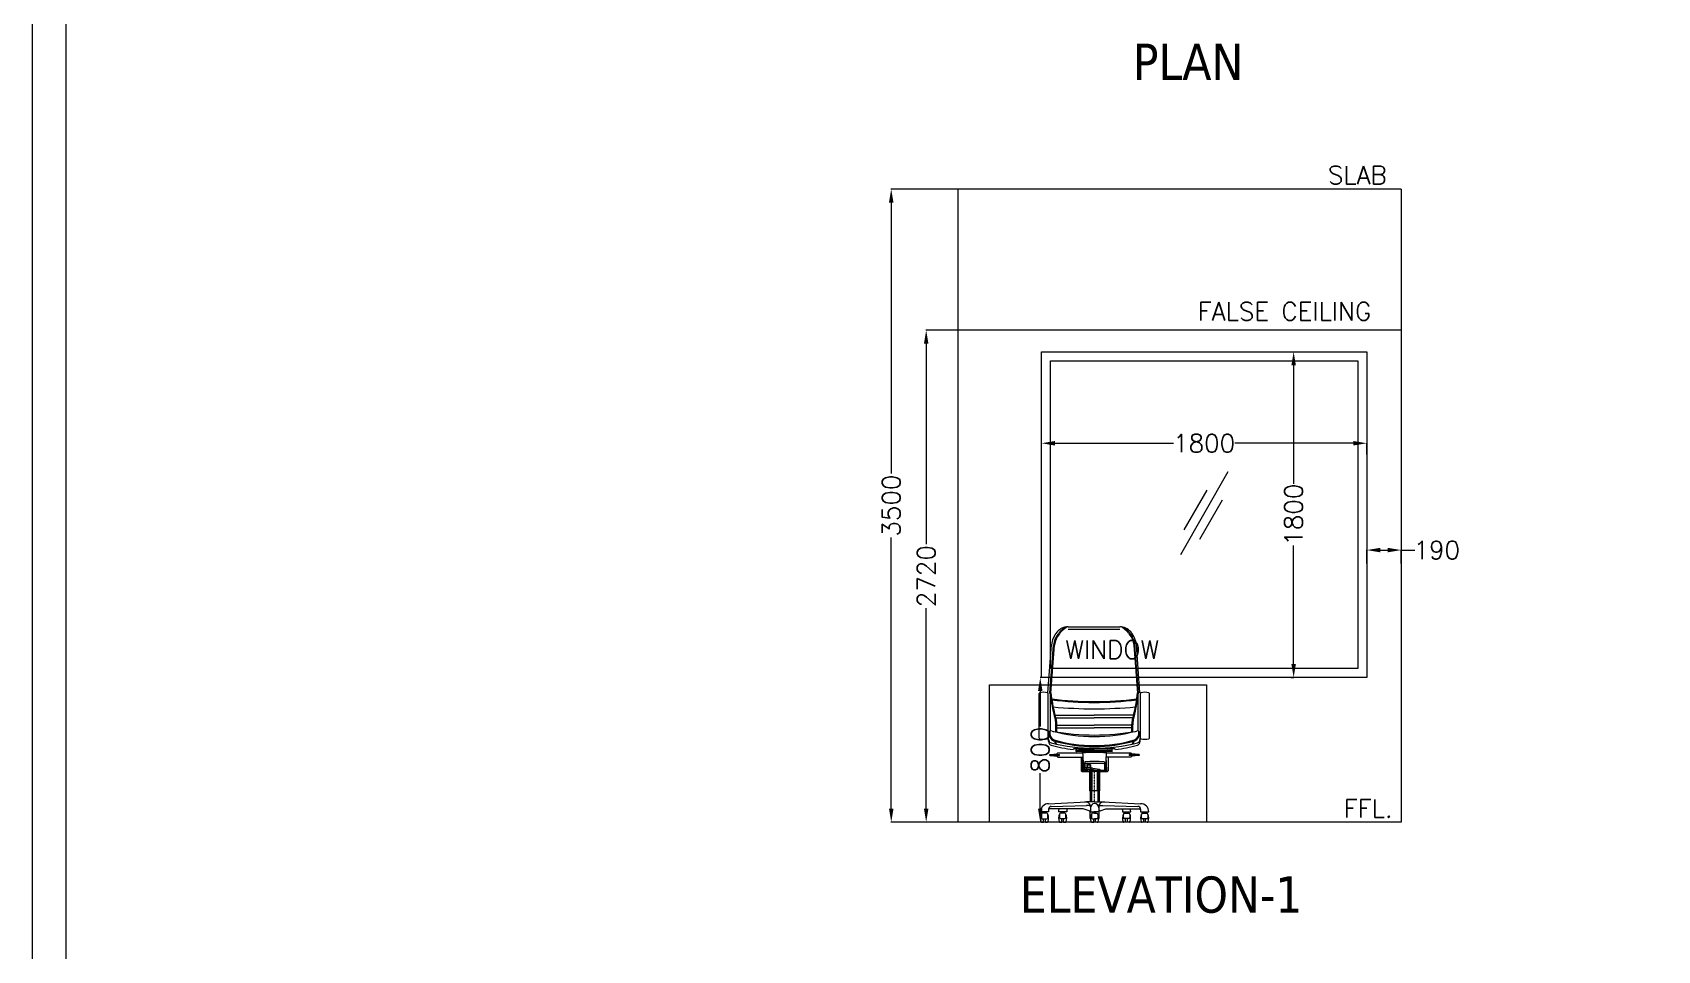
# Model space of a CAD drawing. Extents: x 3552052 to 4102982, y -707811 to -630695.
# Drawn here: x 3731623 to 3740613, y -691530 to -686456 of the extents above; entities that cross this region are included whole.
import ezdxf

# ---------------------------------------------------------------- set-up
doc = ezdxf.new("R2010")
doc.units = 0
doc.header["$LTSCALE"] = 6
doc.header["$MEASUREMENT"] = 0
doc.linetypes.add('AKS1', pattern=[0.024, 0.01, -0.002, 0, -0.002, 0.01])
doc.layers.get('0').update_dxf_attribs({"linetype": 'CONTINUOUS', "lineweight": 0})
doc.layers.get('Defpoints').update_dxf_attribs({"linetype": 'CONTINUOUS', "lineweight": 0})
for name, color, linetype, lineweight in [('ELE-4M UPS P.SB', 3, 'CONTINUOUS', 0), ('ELE-SOCKET NMBERING', 7, 'CONTINUOUS', 9), ('EQP', 6, 'CONTINUOUS', 0), ('MEP_HVAC_RA_DUCT', 1, 'CONTINUOUS', 0), ('SECTION', 251, 'CONTINUOUS', 0)]:
    doc.layers.add(name, color=color, linetype=linetype, lineweight=lineweight)
doc.styles.add('Annotation', font='tahoma.ttf')
doc.styles.add('ROMANS', font='romans.shx')
doc.dimstyles.new('AEPL1', dxfattribs={"dimtxt": 100, "dimasz": 75, "dimexe": 1.25, "dimexo": 50, "dimtad": 0, "dimdec": 0, "dimtxsty": 'ROMANS', "dimcen": 2.5, "dimclrd": 7, "dimclre": 7, "dimadec": 0, "dimazin": 0, "dimtfac": 1, "dimtdec": 0, "dimtmove": 0, "dimatfit": 3, "dimfxl": 1, "dimlwd": 0, "dimlwe": 0, "dimarcsym": 0})

# ---------------------------------------------------------------- blocks, each defined once
blk = doc.blocks.new('*D237')
at = {"layer": 'Defpoints', "color": 0, "linetype": 'ByBlock', "transparency": 16777216}
for p in [(3736567.3, -688100.8), (3737272.8, -688100.8), (3736897.1, -690821)]:
    blk.add_point(p, dxfattribs=at)
at = {"layer": 'ELE-4M UPS P.SB', "color": 7, "linetype": 'ByBlock', "lineweight": 0, "transparency": 16777216}
for p, q in [((3737222.8, -688100.8), (3736566.1, -688100.8)), ((3736567.3, -688175.8), (3736567.3, -689284.1)), ((3736567.3, -690746), (3736567.3, -689637.7)), ((3736847.1, -690821), (3736566.1, -690821))]:
    blk.add_line(p, q, dxfattribs=at)
at = {"layer": 'ELE-4M UPS P.SB', "color": 7, "linetype": 'ByBlock', "transparency": 16777216}
for points in [[(3736579.8, -688175.8), (3736554.8, -688175.8), (3736567.3, -688100.8)], [(3736554.8, -690746), (3736579.8, -690746), (3736567.3, -690821)]]:
    blk.add_solid(points, dxfattribs=at)
at = {"layer": 'ELE-4M UPS P.SB', "color": 0, "linetype": 'ByBlock', "transparency": 16777216, "insert": (3736567.3, -689460.9), "char_height": 100, "attachment_point": 5, "rotation": 90, "style": 'ROMANS'}
blk.add_mtext('2720', dxfattribs=at)
blk = doc.blocks.new('*D238')
at = {"layer": 'Defpoints', "color": 0, "linetype": 'ByBlock', "transparency": 16777216}
for p in [(3736373.8, -687321), (3736897.1, -687321), (3736897.1, -690821)]:
    blk.add_point(p, dxfattribs=at)
at = {"layer": 'ELE-4M UPS P.SB', "color": 7, "linetype": 'ByBlock', "lineweight": 0, "transparency": 16777216}
for p, q in [((3736847.1, -687321), (3736372.5, -687321)), ((3736373.8, -687396), (3736373.8, -688894.2)), ((3736373.8, -690746), (3736373.8, -689247.8)), ((3736847.1, -690821), (3736372.5, -690821))]:
    blk.add_line(p, q, dxfattribs=at)
at = {"layer": 'ELE-4M UPS P.SB', "color": 7, "linetype": 'ByBlock', "transparency": 16777216}
for points in [[(3736386.3, -687396), (3736361.3, -687396), (3736373.8, -687321)], [(3736361.3, -690746), (3736386.3, -690746), (3736373.8, -690821)]]:
    blk.add_solid(points, dxfattribs=at)
at = {"layer": 'ELE-4M UPS P.SB', "color": 0, "linetype": 'ByBlock', "transparency": 16777216, "insert": (3736373.8, -689071), "char_height": 100, "attachment_point": 5, "rotation": 90, "style": 'ROMANS'}
blk.add_mtext('3500', dxfattribs=at)
blk = doc.blocks.new('*D256')
at = {"layer": 'Defpoints', "color": 0, "linetype": 'ByBlock', "transparency": 16777216}
for p in [(3739004.8, -688726.3), (3737204.8, -688837.7), (3739004.8, -688837.7)]:
    blk.add_point(p, dxfattribs=at)
at = {"layer": 'ELE-4M UPS P.SB', "color": 7, "linetype": 'ByBlock', "lineweight": 0, "transparency": 16777216}
for p, q in [((3737204.8, -688787.7), (3737204.8, -688725)), ((3737279.8, -688726.3), (3737935.1, -688726.3)), ((3738929.8, -688726.3), (3738274.5, -688726.3)), ((3739004.8, -688787.7), (3739004.8, -688725))]:
    blk.add_line(p, q, dxfattribs=at)
at = {"layer": 'ELE-4M UPS P.SB', "color": 7, "linetype": 'ByBlock', "transparency": 16777216}
for points in [[(3737279.8, -688713.8), (3737279.8, -688738.8), (3737204.8, -688726.3)], [(3738929.8, -688738.8), (3738929.8, -688713.8), (3739004.8, -688726.3)]]:
    blk.add_solid(points, dxfattribs=at)
at = {"layer": 'ELE-4M UPS P.SB', "color": 0, "linetype": 'ByBlock', "transparency": 16777216, "insert": (3738104.8, -688726.3), "char_height": 100, "attachment_point": 5, "style": 'ROMANS'}
blk.add_mtext('1800', dxfattribs=at)
blk = doc.blocks.new('*D257')
at = {"layer": 'Defpoints', "color": 0, "linetype": 'ByBlock', "transparency": 16777216}
for p in [(3738535.2, -688221), (3738600, -688221), (3738535.2, -690021)]:
    blk.add_point(p, dxfattribs=at)
at = {"layer": 'ELE-4M UPS P.SB', "color": 7, "linetype": 'ByBlock', "lineweight": 0, "transparency": 16777216}
for p, q in [((3738585.2, -688221), (3738601.3, -688221)), ((3738600, -688296), (3738600, -688951.3)), ((3738600, -689946), (3738600, -689290.7)), ((3738585.2, -690021), (3738601.3, -690021))]:
    blk.add_line(p, q, dxfattribs=at)
at = {"layer": 'ELE-4M UPS P.SB', "color": 7, "linetype": 'ByBlock', "transparency": 16777216}
for points in [[(3738612.5, -688296), (3738587.5, -688296), (3738600, -688221)], [(3738587.5, -689946), (3738612.5, -689946), (3738600, -690021)]]:
    blk.add_solid(points, dxfattribs=at)
at = {"layer": 'ELE-4M UPS P.SB', "color": 0, "linetype": 'ByBlock', "transparency": 16777216, "insert": (3738600, -689121), "char_height": 100, "attachment_point": 5, "rotation": 90, "style": 'ROMANS'}
blk.add_mtext('1800', dxfattribs=at)
blk = doc.blocks.new('*D258')
at = {"layer": 'Defpoints', "color": 0, "linetype": 'ByBlock', "transparency": 16777216}
for p in [(3737198.2, -690021), (3737320.2, -690021), (3737320.2, -690821)]:
    blk.add_point(p, dxfattribs=at)
at = {"layer": 'ELE-4M UPS P.SB', "color": 7, "linetype": 'ByBlock', "lineweight": 0, "transparency": 16777216}
for p, q in [((3737270.2, -690021), (3737197, -690021)), ((3737198.2, -690096), (3737198.2, -690291.8)), ((3737198.2, -690746), (3737198.2, -690550.2)), ((3737270.2, -690821), (3737197, -690821))]:
    blk.add_line(p, q, dxfattribs=at)
at = {"layer": 'ELE-4M UPS P.SB', "color": 7, "linetype": 'ByBlock', "transparency": 16777216}
for points in [[(3737210.7, -690096), (3737185.7, -690096), (3737198.2, -690021)], [(3737185.7, -690746), (3737210.7, -690746), (3737198.2, -690821)]]:
    blk.add_solid(points, dxfattribs=at)
at = {"layer": 'ELE-4M UPS P.SB', "color": 0, "linetype": 'ByBlock', "transparency": 16777216, "insert": (3737198.2, -690421), "char_height": 100, "attachment_point": 5, "rotation": 90, "style": 'ROMANS'}
blk.add_mtext('800', dxfattribs=at)
blk = doc.blocks.new('*D259')
at = {"layer": 'Defpoints', "color": 0, "linetype": 'ByBlock', "transparency": 16777216}
for p in [(3739194.8, -689316.8), (3739004.8, -689441.7), (3739194.8, -689441.7)]:
    blk.add_point(p, dxfattribs=at)
at = {"layer": 'ELE-4M UPS P.SB', "color": 7, "linetype": 'ByBlock', "lineweight": 0, "transparency": 16777216}
for p, q in [((3739004.8, -689391.7), (3739004.8, -689315.6)), ((3739079.8, -689316.8), (3739119.8, -689316.8)), ((3739194.8, -689391.7), (3739194.8, -689315.6)), ((3739194.8, -689316.8), (3739269.8, -689316.8))]:
    blk.add_line(p, q, dxfattribs=at)
at = {"layer": 'ELE-4M UPS P.SB', "color": 7, "linetype": 'ByBlock', "transparency": 16777216}
for points in [[(3739079.8, -689304.3), (3739079.8, -689329.3), (3739004.8, -689316.8)], [(3739119.8, -689329.3), (3739119.8, -689304.3), (3739194.8, -689316.8)]]:
    blk.add_solid(points, dxfattribs=at)
at = {"layer": 'ELE-4M UPS P.SB', "color": 0, "linetype": 'ByBlock', "transparency": 16777216, "insert": (3739391.9, -689316.8), "char_height": 100, "attachment_point": 5, "style": 'ROMANS'}
blk.add_mtext('190', dxfattribs=at)

msp = doc.modelspace()

# ---------------------------------------------------------------- linework, layer by layer
for points in [[(3749646.8, -681192.4), (3749646.8, -701710.9), (3731623, -701710.9), (3731623, -681192.4)], [(3749460, -681379.2), (3749460, -701524.1), (3731809.8, -701524.1), (3731809.8, -681379.2)]]:
    msp.add_lwpolyline(points, close=True)
at = {"layer": 'EQP'}
for p, q in [((3737351.9, -689741.3), (3737638, -689741.3)), ((3737351.9, -689753.4), (3737638, -689753.3)), ((3737239.9, -690105.9), (3737259.9, -689841.3)), ((3737252, -690106.9), (3737272, -689842.2)), ((3737256.9, -690107.2), (3737276.9, -689842.6)), ((3737737.3, -690107.2), (3737717.3, -689842.6)), ((3737742.1, -690106.9), (3737722.1, -689842.2)), ((3737749.9, -690105.9), (3737729.9, -689841.3)), ((3737192.1, -690355.9), (3737192.1, -690109.6)), ((3737192.1, -690349.8), (3737192.1, -690115.8)), ((3737242.1, -690359.6), (3737242.1, -690109.6)), ((3737254.1, -690317.6), (3737254.1, -690122.6)), ((3737740, -690317.6), (3737740, -690122.6)), ((3737752.1, -690359.6), (3737752.1, -690109.6)), ((3737802.1, -690355.9), (3737802.1, -690109.6)), ((3737802.1, -690349.8), (3737802.1, -690115.8)), ((3737279.8, -690229.2), (3737497.1, -690229.2)), ((3737284.8, -690244.2), (3737497.1, -690244.2)), ((3737714.3, -690229.2), (3737497.1, -690229.2)), ((3737709.4, -690244.2), (3737497.1, -690244.2)), ((3737284.6, -690321.6), (3737284.6, -690281.4)), ((3737289.6, -690322.5), (3737289.6, -690278.7)), ((3737289.6, -690284.2), (3737497.1, -690284.2)), ((3737289.6, -690299.2), (3737497.1, -690299.2)), ((3737704.6, -690284.2), (3737497.1, -690284.2)), ((3737704.6, -690299.2), (3737497.1, -690299.2)), ((3737704.6, -690322.5), (3737704.6, -690278.7)), ((3737709.6, -690321.6), (3737709.6, -690281.4)), ((3737295.6, -690437.8), (3737432.4, -690437.8)), ((3737383.1, -690416.3), (3737384.3, -690416.3)), ((3737384.7, -690416.4), (3737383.1, -690416.4)), ((3737387.9, -690413.6), (3737385.6, -690415.9)), ((3737387.8, -690413.5), (3737385.7, -690415.7)), ((3737389.2, -690413), (3737406, -690413)), ((3737406, -690413), (3737389.3, -690413)), ((3737397, -690430.5), (3737397, -690417.3)), ((3737597, -690425.2), (3737397, -690425.2)), ((3737399.6, -690416.3), (3737398, -690416.3)), ((3737398.4, -690431.5), (3737398.4, -690431.5)), ((3737402.8, -690413.5), (3737400.5, -690415.9)), ((3737420.9, -690413), (3737404.2, -690413)), ((3737407.4, -690413.5), (3737409.5, -690415.7)), ((3737407.4, -690413.6), (3737409.6, -690415.8)), ((3737411, -690416.3), (3737497.1, -690416.3)), ((3737422.3, -690413.5), (3737424.5, -690415.7)), ((3737565.7, -690431.5), (3737428.3, -690431.5)), ((3737442.4, -690436.7), (3737442.4, -690431.5)), ((3737445.4, -690436.5), (3737445.4, -690431.5)), ((3737583.2, -690416.3), (3737497.1, -690416.3)), ((3737552.1, -690436.5), (3737552.1, -690431.5)), ((3737555.1, -690436.8), (3737555.1, -690431.5)), ((3737564.9, -690437.8), (3737700.4, -690437.8)), ((3737571.8, -690413.5), (3737569.6, -690415.7)), ((3737571.7, -690413.6), (3737569.6, -690415.8)), ((3737573.1, -690413), (3737589.9, -690413)), ((3737586.8, -690413.5), (3737584.6, -690415.7)), ((3737586.7, -690413.6), (3737584.6, -690415.8)), ((3737588.1, -690413), (3737604.9, -690413)), ((3737604.9, -690413), (3737588.2, -690413)), ((3737591.3, -690413.5), (3737593.5, -690415.7)), ((3737591.3, -690413.6), (3737593.6, -690415.9)), ((3737594.4, -690416.4), (3737596, -690416.4)), ((3737596, -690416.3), (3737594.9, -690416.3)), ((3737596, -690431.5), (3737595.7, -690431.5)), ((3737597, -690430.5), (3737597, -690417.3)), ((3737606.3, -690413.5), (3737608.5, -690415.7)), ((3737606.3, -690413.6), (3737608.6, -690415.9)), ((3737609.4, -690416.4), (3737611, -690416.4)), ((3737611, -690416.3), (3737609.9, -690416.3)), ((3737250.6, -690452.8), (3737250.6, -690446.8)), ((3737250.6, -690446.8), (3737305.6, -690446.8)), ((3737250.6, -690452.8), (3737305.6, -690452.8)), ((3737272.6, -690446.8), (3737272.6, -690445.3)), ((3737272.6, -690454.3), (3737272.6, -690452.8)), ((3737273.1, -690444.8), (3737286.7, -690444.8)), ((3737273.1, -690454.8), (3737286.6, -690454.8)), ((3737295.6, -690461.8), (3737433.5, -690461.8)), ((3737300.6, -690452.8), (3737300.6, -690446.8)), ((3737305.6, -690452.8), (3737305.6, -690446.8)), ((3737424.4, -690461.8), (3737424.4, -690536.3)), ((3737431.5, -690535.3), (3737433.8, -690466.6)), ((3737436.9, -690499.7), (3737436.9, -690534.4)), ((3737444.9, -690489.6), (3737444.9, -690495.6)), ((3737444.9, -690495.6), (3737444.9, -690522.8)), ((3737455.8, -690505.2), (3737455.8, -690519.5)), ((3737457.3, -690505.7), (3737457.3, -690519.5)), ((3737461.3, -690500.5), (3737461.3, -690505.1)), ((3737464.6, -690505), (3737465.8, -690505)), ((3737470.3, -690500.2), (3737470.3, -690505.3)), ((3737474.3, -690505.9), (3737474.3, -690519.5)), ((3737475.8, -690504.7), (3737475.8, -690519.5)), ((3737552.9, -690489.6), (3737552.9, -690495.6)), ((3737552.9, -690495.6), (3737552.9, -690534.4)), ((3737560.9, -690499.7), (3737560.9, -690534.4)), ((3737700.4, -690461.8), (3737563.6, -690461.8)), ((3737566.4, -690535.3), (3737563.8, -690459.3)), ((3737573.4, -690461.8), (3737573.4, -690536.3)), ((3737745.4, -690446.8), (3737690.4, -690446.8)), ((3737690.4, -690446.8), (3737690.4, -690452.8)), ((3737745.4, -690452.8), (3737690.4, -690452.8)), ((3737695.4, -690446.8), (3737695.4, -690452.8)), ((3737722.9, -690444.8), (3737709.4, -690444.8)), ((3737722.9, -690454.8), (3737709.4, -690454.8)), ((3737723.4, -690445.3), (3737723.4, -690446.8)), ((3737723.4, -690452.8), (3737723.4, -690454.3)), ((3737745.4, -690446.8), (3737745.4, -690452.8)), ((3737428.4, -690540.3), (3737471.4, -690540.3)), ((3737433.5, -690537.3), (3737454.7, -690537.3)), ((3737446.4, -690534.4), (3737436.9, -690534.4)), ((3737444.9, -690533.8), (3737444.9, -690534.4)), ((3737471.4, -690540.3), (3737471.4, -690648.3)), ((3737473.4, -690538.3), (3737524.4, -690538.3)), ((3737524.8, -690538.4), (3737474.5, -690538.4)), ((3737476.4, -690538.4), (3737476.4, -690648.3)), ((3737476.8, -690537.3), (3737479.4, -690537.3)), ((3737479.4, -690536.2), (3737479.4, -690538.4)), ((3737484.4, -690538.4), (3737484.4, -690648.3)), ((3737560.9, -690534.4), (3737485.2, -690534.4)), ((3737513.4, -690538.4), (3737513.4, -690648.3)), ((3737518.4, -690534.4), (3737518.4, -690538.4)), ((3737518.4, -690537.3), (3737564.4, -690537.3)), ((3737521.4, -690538.4), (3737521.4, -690648.3)), ((3737526.4, -690540.3), (3737526.4, -690648.3)), ((3737526.4, -690540.3), (3737569.4, -690540.3)), ((3737244.6, -690718.7), (3737453.9, -690707.7)), ((3737498.9, -690707.7), (3737453.9, -690707.7)), ((3737526.4, -690648.3), (3737471.4, -690648.3)), ((3737473.9, -690648.3), (3737473.9, -690707.4)), ((3737476.9, -690648.3), (3737476.9, -690707.4)), ((3737481.9, -690648.3), (3737481.9, -690707.4)), ((3737498.9, -690707.7), (3737543.9, -690707.7)), ((3737515.9, -690648.3), (3737515.9, -690707.4)), ((3737520.9, -690648.3), (3737520.9, -690707.4)), ((3737523.9, -690648.3), (3737523.9, -690707.4)), ((3737543.9, -690707.7), (3737753.3, -690718.7)), ((3737244.6, -690764.2), (3737199.1, -690764.2)), ((3737204.3, -690776.7), (3737204.3, -690796.7)), ((3737234.3, -690771.7), (3737209.3, -690771.7)), ((3737209.3, -690801.7), (3737234.3, -690801.7)), ((3737226.8, -690764.2), (3737216.8, -690764.2)), ((3737216.8, -690771.7), (3737216.8, -690764.2)), ((3737216.8, -690821.7), (3737216.8, -690801.7)), ((3737226.8, -690771.7), (3737226.8, -690764.2)), ((3737226.8, -690821.7), (3737226.8, -690801.7)), ((3737239.3, -690796.7), (3737239.3, -690776.7)), ((3737244.6, -690748.8), (3737244.6, -690764.2)), ((3737389.4, -690747.7), (3737249.6, -690747.7)), ((3737259.3, -690733.8), (3737453.9, -690728.7)), ((3737344.9, -690763.5), (3737299.4, -690763.5)), ((3737304.6, -690776), (3737304.6, -690796)), ((3737334.6, -690771), (3737309.6, -690771)), ((3737309.6, -690801), (3737334.6, -690801)), ((3737317.1, -690771), (3737317.1, -690763.5)), ((3737327.1, -690763.5), (3737317.1, -690763.5)), ((3737317.1, -690821), (3737317.1, -690801)), ((3737327.1, -690771), (3737327.1, -690763.5)), ((3737327.1, -690821), (3737327.1, -690801)), ((3737339.6, -690796), (3737339.6, -690776)), ((3737344.9, -690752), (3737344.9, -690763.5)), ((3737436.4, -690747.7), (3737389.4, -690747.7)), ((3737468.9, -690757.7), (3737436.4, -690747.7)), ((3737468.2, -690728.7), (3737453.9, -690728.7)), ((3737468.9, -690757.7), (3737476.2, -690757.7)), ((3737473.9, -690800.2), (3737473.9, -690757.7)), ((3737476.5, -690800.2), (3737473.9, -690800.2)), ((3737476.2, -690736.7), (3737476.2, -690764.2)), ((3737476.2, -690764.2), (3737498.9, -690764.2)), ((3737481.4, -690776.7), (3737481.4, -690796.7)), ((3737498.9, -690771.7), (3737486.4, -690771.7)), ((3737486.4, -690801.7), (3737498.9, -690801.7)), ((3737493.9, -690771.7), (3737493.9, -690764.2)), ((3737498.9, -690764.2), (3737493.9, -690764.2)), ((3737493.9, -690821.7), (3737493.9, -690801.7)), ((3737521.7, -690764.2), (3737498.9, -690764.2)), ((3737498.9, -690764.2), (3737503.9, -690764.2)), ((3737498.9, -690771.7), (3737511.4, -690771.7)), ((3737511.4, -690801.7), (3737498.9, -690801.7)), ((3737503.9, -690771.7), (3737503.9, -690764.2)), ((3737503.9, -690821.7), (3737503.9, -690801.7)), ((3737516.4, -690776.7), (3737516.4, -690796.7)), ((3737521.4, -690800.2), (3737523.9, -690800.2)), ((3737521.7, -690736.7), (3737521.7, -690764.2)), ((3737528.9, -690757.7), (3737521.7, -690757.7)), ((3737523.9, -690800.2), (3737523.9, -690757.7)), ((3737528.9, -690757.7), (3737561.4, -690747.7)), ((3737529.7, -690728.7), (3737543.9, -690728.7)), ((3737543.9, -690728.7), (3737738.6, -690733.8)), ((3737561.4, -690747.7), (3737608.4, -690747.7)), ((3737608.4, -690747.7), (3737748.3, -690747.7)), ((3737653, -690752), (3737653, -690763.5)), ((3737653, -690763.5), (3737698.5, -690763.5)), ((3737658.2, -690796), (3737658.2, -690776)), ((3737663.2, -690771), (3737688.2, -690771)), ((3737688.2, -690801), (3737663.2, -690801)), ((3737670.7, -690763.5), (3737680.7, -690763.5)), ((3737670.7, -690771), (3737670.7, -690763.5)), ((3737670.7, -690821), (3737670.7, -690801)), ((3737680.7, -690771), (3737680.7, -690763.5)), ((3737680.7, -690821), (3737680.7, -690801)), ((3737693.2, -690776), (3737693.2, -690796)), ((3737753.3, -690748.8), (3737753.3, -690764.2)), ((3737753.3, -690764.2), (3737798.8, -690764.2)), ((3737758.5, -690796.7), (3737758.5, -690776.7)), ((3737763.5, -690771.7), (3737788.5, -690771.7)), ((3737788.5, -690801.7), (3737763.5, -690801.7)), ((3737771, -690771.7), (3737771, -690764.2)), ((3737771, -690764.2), (3737781, -690764.2)), ((3737771, -690821.7), (3737771, -690801.7)), ((3737781, -690771.7), (3737781, -690764.2)), ((3737781, -690821.7), (3737781, -690801.7)), ((3737793.5, -690776.7), (3737793.5, -690796.7)), ((3737207.6, -690821.7), (3737216.8, -690821.7)), ((3737226.8, -690821.7), (3737236, -690821.7)), ((3737307.9, -690821), (3737317.1, -690821)), ((3737327.1, -690821), (3737336.3, -690821)), ((3737484.7, -690821.7), (3737493.9, -690821.7)), ((3737513.1, -690821.7), (3737503.9, -690821.7)), ((3737670.7, -690821), (3737661.5, -690821)), ((3737689.9, -690821), (3737680.7, -690821)), ((3737771, -690821.7), (3737761.8, -690821.7)), ((3737790.2, -690821.7), (3737781, -690821.7))]:
    msp.add_line(p, q, dxfattribs=at)
at = {"layer": 'EQP', "linetype": 'AKS1'}
msp.add_line((3737498.9, -690707.7), (3737498.9, -690538.4), dxfattribs=at)
at = {"layer": 'EQP', "linetype": 'ByBlock'}
msp.add_lwpolyline([(3736917.1, -690821), (3736917.1, -690061), (3738117.1, -690061), (3738117.1, -690821)], dxfattribs=at)
at = {"layer": 'EQP'}
for points in [[(3737478.5, -690536.4, 0.036172), (3737484.2, -690534.8, 0.092461), (3737490.4, -690531.2, 0.21798), (3737491.8, -690528.3, 0.21798), (3737490.4, -690525.3, 0.092461), (3737484.2, -690521.7, 0.049145), (3737476.4, -690519.7, 0.036789), (3737465.8, -690519, 0.036789), (3737455.1, -690519.7, 0.049145), (3737447.4, -690521.7, 0.092461), (3737441.1, -690525.3, 0.21798), (3737439.8, -690528.3, 0.21798), (3737441.1, -690531.2, 0.092461), (3737447.4, -690534.8, 0.036172), (3737453.1, -690536.4, 0.036789)], [(3737465.8, -690527, 0.027109), (3737457.5, -690527.4, 0.037151), (3737451.5, -690528.5, 0.077239), (3737446.4, -690530.7, 0.25681), (3737445.6, -690532.3, 0.25681), (3737446.4, -690533.8, 0.077239), (3737451.5, -690536, 0.00948), (3737453, -690536.4, 0.027109)], [(3737465.8, -690533, 0.022037), (3737460.4, -690533.2, 0.03052), (3737456.6, -690533.8, 0.066451), (3737453.2, -690535, 0.280855), (3737452.7, -690535.7, 0.20662), (3737453, -690536.4, 0.005002)], [(3737478.5, -690536.4, 0.00948), (3737480.1, -690536, 0.077239), (3737485.1, -690533.8, 0.25681), (3737486, -690532.3, 0.25681), (3737485.1, -690530.7, 0.077239), (3737480.1, -690528.5, 0.037151), (3737474.1, -690527.4, 0.027109), (3737465.8, -690527, 0.027109)], [(3737478.6, -690536.4, 0.20662), (3737478.8, -690535.7, 0.280855), (3737478.4, -690535, 0.066451), (3737475, -690533.8, 0.03052), (3737471.2, -690533.2, 0.022037), (3737465.8, -690533, 0.022037)], [(3737465.8, -690533.5, 0.022037), (3737460.4, -690533.7, 0.03052), (3737456.7, -690534.3, 0.070109), (3737453.1, -690535.6, 0.247535)], [(3737478.1, -690535.4, 0.065168), (3737474.9, -690534.3, 0.03052), (3737471.1, -690533.7, 0.022037), (3737465.8, -690533.5, 0.022037)]]:
    msp.add_lwpolyline(points, format="xyb", dxfattribs=at)
for centre, radius, start, end in [((3737391.7, -689855.5), 132.5, 139.33865, 173.85166), ((3737391.7, -689855.5), 120.4, 139.33865, 173.85166), ((3737391.7, -689855.5), 115.5, 139.33865, 173.85166), ((3737351.9, -689821.3), 80, 90, 139.33865), ((3737431.3, -689872.8), 162.3, 138.08377, 143.82608), ((3737431.3, -689872.8), 157.4, 138.08377, 143.82608), ((3737373.1, -689815.1), 80.5, 135.99427, 140.95492), ((3737373.1, -689815.1), 75.6, 135.99427, 140.95492), ((3737429.8, -689877.1), 164.4, 125.70807, 134.17903), ((3737429.8, -689877.1), 159.1, 121.5413, 134.17903), ((3737638, -689821.3), 80, 40.66549, 90.00414), ((3737564.4, -689877.1), 159.1, 45.82097, 58.4587), ((3737564.4, -689877.1), 164.4, 45.82097, 54.29193), ((3737621, -689815.1), 75.6, 39.04508, 44.00573), ((3737621, -689815.1), 80.5, 39.04508, 44.00573), ((3737562.8, -689872.8), 157.4, 36.17392, 41.91623), ((3737562.8, -689872.8), 162.3, 36.17392, 41.91623), ((3737602.5, -689855.5), 115.5, 6.14834, 40.66135), ((3737602.5, -689855.5), 120.4, 6.14834, 40.66135), ((3737598.2, -689855.4), 132.5, 6.15248, 40.66549), ((3737196.1, -690109.6), 4, 104.50765, 180), ((3737217.1, -690190.8), 87.8, 75.48933, 104.50765), ((3737238.1, -690109.6), 4, 0, 75.48933), ((3737754.5, -690207.6), 520.1, 170.13771, 170.16291), ((3738264.2, -689985.6), 1019.3, 186.79626, 193.50223), ((3738264.2, -689985.6), 1014.3, 186.79626, 193.50223), ((3737497.1, -688317.2), 1837, 262.63459, 270.00069), ((3737497.1, -688315.6), 1843.6, 262.68613, 270.00068), ((3737497.1, -688317.2), 1837, 269.99931, 277.36541), ((3737497.1, -688315.6), 1843.6, 269.99932, 277.31387), ((3736730, -689985.6), 1014.3, 346.49777, 353.20374), ((3736730, -689985.6), 1019.3, 346.49777, 353.20374), ((3737239.6, -690207.6), 520.1, 9.83709, 9.86229), ((3737756.1, -690109.6), 4, 104.51067, 180), ((3737777.1, -690190.8), 87.8, 75.49235, 104.51067), ((3737798.1, -690109.6), 4, 0, 75.49235), ((3737497.1, -687600.2), 2593.9, 264.96735, 270.00029), ((3737360.6, -690202.6), 90, 193.50223, 200.47059), ((3737153, -690280), 131.5, 359.0747, 20.47059), ((3737360.6, -690202.6), 85, 193.50223, 200.47059), ((3737153, -690280), 136.5, 359.0747, 20.47059), ((3737497.1, -687600.2), 2593.9, 269.99971, 275.03265), ((3737841.1, -690280), 136.5, 159.52941, 180.9253), ((3737841.1, -690280), 131.5, 159.52941, 180.9253), ((3737633.6, -690202.6), 85, 339.52941, 346.49777), ((3737633.6, -690202.6), 90, 339.52941, 346.49777), ((3737320.8, -690349.2), 78.7, 164.01066, 195.45949), ((3737754.5, -690257.9), 520.1, 189.83709, 189.86229), ((3737259.6, -690331.6), 15, 74.83106, 164.01066), ((3737292.1, -690328.6), 46.9, 178.23581, 245.21694), ((3737292.1, -690328.6), 41.9, 166.88286, 245.21694), ((3737496.3, -689440.4), 907.1, 255.12687, 270.04806), ((3737496, -689071.9), 1267.3, 259.70382, 270.04845), ((3737497.8, -689440.4), 907.1, 269.95194, 284.87313), ((3737498.1, -689071.9), 1267.3, 269.95155, 280.29618), ((3737702.1, -690328.6), 41.9, 294.78306, 13.11714), ((3737702.1, -690328.6), 46.9, 294.78306, 1.76419), ((3737734.6, -690331.6), 15, 15.98934, 105.16894), ((3737673.3, -690349.2), 78.7, 344.54051, 15.98934), ((3737239.6, -690257.9), 520.1, 350.13771, 350.16291), ((3737196.1, -690355.9), 4, 180, 255.49235), ((3737217.1, -690274.8), 87.8, 255.49235, 284.51067), ((3737238.1, -690355.9), 4, 284.51067, 0), ((3737320.9, -690361.8), 78.7, 175.4676, 195.24261), ((3737262.3, -690377.7), 18, 195.24261, 255.7271), ((3737262.3, -690365.4), 18, 195.45949, 255.52064), ((3737496.6, -689439.5), 973.1, 255.79681, 270.03597), ((3737468.7, -689634.4), 789.5, 254.50577, 263.53762), ((3737497, -689583.5), 819, 254.08452, 270.0023), ((3737497, -689583.5), 814.1, 254.09187, 270.00231), ((3737311.9, -690372.7), 34.8, 179.71219, 207.37255), ((3737311.9, -690372.7), 29.8, 182.51672, 216.26106), ((3737266, -690412.1), 39.2, 304.79509, 318.97469), ((3737383.1, -690417.3), 1, 90, 180), ((3737383.1, -690417.4), 1, 70.5819, 180.05312), ((3737384.1, -690414.5), 2, 250.5819, 315.05312), ((3737384.3, -690414.3), 2, 270, 315), ((3737389.2, -690415), 2, 90, 135), ((3737389.3, -690415), 2, 90.05312, 135.05312), ((3737398, -690417.3), 1, 70.52878, 180), ((3737398, -690430.5), 1, 180, 270), ((3737399, -690414.4), 2, 250.52878, 315), ((3737412.6, -690506.8), 76.6, 88.30513, 100.70147), ((3737404.2, -690415), 2, 90, 135), ((3737406, -690415), 2, 45, 90), ((3737406, -690415), 2, 45.05312, 90.05312), ((3737411, -690414.3), 2, 225, 270), ((3737411, -690414.3), 2, 225.05312, 270.05312), ((3737410.3, -690547.4), 117.2, 81.17727, 87.78068), ((3737420.9, -690415), 2, 45, 90), ((3737425.9, -690414.3), 2, 225, 270), ((3737432.9, -690438.2), 0.5, 96.01096, 181.67727), ((3738134.6, -690417.6), 702.5, 181.67727, 186.70622), ((3737498.6, -691061.9), 626.2, 83.91099, 96.05325), ((3737498.6, -691061.9), 627.7, 83.96094, 96.01096), ((3737497.6, -689439.5), 973.1, 269.96403, 284.20319), ((3737497.1, -689583.5), 814.1, 269.99769, 285.90813), ((3737497.1, -689583.5), 819, 269.9977, 285.91548), ((3733610, -690201), 3962.2, 355.67697, 356.56727), ((3737564.6, -690438.2), 0.5, 356.56727, 83.96094), ((3737580, -690506.8), 76.6, 88.30513, 100.70147), ((3737568.2, -690414.3), 2, 270, 315), ((3737568.2, -690414.3), 2, 269.94688, 314.94688), ((3737573.1, -690415), 2, 89.94688, 134.94688), ((3737573.2, -690415), 2, 90, 135), ((3737577.7, -690547.4), 117.2, 81.17727, 87.78068), ((3737583.2, -690414.3), 2, 270, 315), ((3737583.2, -690414.3), 2, 269.94688, 314.94688), ((3737588.1, -690415), 2, 89.94688, 134.94688), ((3737588.2, -690415), 2, 90, 135), ((3737589.9, -690415), 2, 45, 90), ((3737589.9, -690415), 2, 44.94688, 89.94688), ((3737594.9, -690414.3), 2, 225, 270), ((3737595, -690414.5), 2, 224.94688, 289.4181), ((3737596, -690417.4), 1, 359.94688, 109.4181), ((3737596, -690417.3), 1, 0, 90), ((3737596, -690430.5), 1, 270, 0), ((3737604.9, -690415), 2, 45, 90), ((3737604.9, -690415), 2, 44.94688, 89.94688), ((3737609.9, -690414.3), 2, 225, 270), ((3737610, -690414.5), 2, 224.94688, 289.4181), ((3737611, -690417.4), 1, 359.94688, 109.4181), ((3737611, -690417.3), 1, 0, 90), ((3737525.4, -689634.4), 789.5, 276.46238, 285.49423), ((3737738.5, -690402.4), 52, 222.94481, 233.581), ((3737682.3, -690372.7), 29.8, 323.73894, 357.48328), ((3737682.3, -690372.7), 34.8, 332.62745, 0.28781), ((3737731.9, -690377.7), 18, 284.2729, 344.75739), ((3737731.9, -690365.4), 18, 284.47936, 344.54051), ((3737673.3, -690361.8), 78.7, 344.75739, 4.5324), ((3737756.1, -690355.9), 4, 180, 255.48933), ((3737777.1, -690274.8), 87.8, 255.48933, 284.50765), ((3737798.1, -690355.9), 4, 284.50765, 0), ((3737273.1, -690445.3), 0.5, 90, 180), ((3737273.1, -690454.3), 0.5, 180, 270), ((3737286.6, -690457.8), 3, 53.581, 90), ((3737286.7, -690441.8), 3, 270, 304.79509), ((3737257.6, -690497.2), 52, 42.94481, 53.581), ((3737446.9, -690489.6), 2, 94.13257, 180), ((3737446.9, -690495.6), 2, 180, 274.10975), ((3737465.8, -690515.4), 24.6, 218.40948, 321.59052), ((3737498.9, -691209.3), 723.6, 85.86743, 94.13257), ((3737498.9, -691219.3), 723.6, 85.89025, 94.10975), ((3737459.8, -690505.2), 4, 110.6194, 180), ((3737465.2, -690547.5), 42.5, 77.69095, 100.74125), ((3737466.4, -690522.7), 22.8, 73.31784, 110.6194), ((3737471.8, -690504.7), 4, 0, 73.31784), ((3737498.9, -690601.7), 75.6, 62.83766, 95.76091), ((3737550.9, -690495.6), 2, 265.89025, 0), ((3737550.9, -690489.6), 2, 0, 85.86743), ((3737730, -690487.5), 39.2, 124.79509, 138.97469), ((3737709.4, -690441.8), 3, 233.581, 270), ((3737709.4, -690457.8), 3, 90, 124.79509), ((3737722.9, -690445.3), 0.5, 0, 90), ((3737722.9, -690454.3), 0.5, 270, 0), ((3737428.4, -690536.3), 4, 180, 270), ((3737433.5, -690535.3), 2, 178.05041, 270), ((3737453.3, -690536), 0.488, 114.91415, 231.54014), ((3737473.4, -690540.3), 2, 145.75201, 180), ((3737477.8, -690536.1), 0.76, 336.40648, 70.06772), ((3737524.4, -690540.3), 2, 0, 90), ((3737564.4, -690535.3), 2, 270, 1.94959), ((3737569.4, -690536.3), 4, 270, 0), ((3737447.5, -690739.2), 30.4, 15.99924, 95.62642), ((3737550.4, -690739.2), 30.4, 84.37358, 164.00076), ((3737244.6, -690764.2), 45.5, 90, 180), ((3737252.6, -690799.2), 53.3, 155.00579, 201.26526), ((3737209.3, -690776.7), 5, 90, 180), ((3737209.3, -690796.7), 5, 180, 270), ((3737234.3, -690776.7), 5, 0, 90), ((3737234.3, -690796.7), 5, 270, 0), ((3737191.1, -690799.2), 53.3, 338.73474, 24.99421), ((3737259.6, -690748.8), 15, 91.21652, 180), ((3737249.6, -690752.7), 5, 90, 180), ((3737344.9, -690763.5), 45.5, 159.62487, 180), ((3737352.9, -690798.5), 53.3, 155.00579, 201.26526), ((3737309.6, -690776), 5, 90, 180), ((3737309.6, -690796), 5, 180, 270), ((3737334.6, -690776), 5, 0, 90), ((3737334.6, -690796), 5, 270, 0), ((3737291.4, -690798.5), 53.3, 338.73474, 24.99421), ((3737349.9, -690752), 5, 119.73794, 180), ((3737468.2, -690736.7), 8, 0, 90), ((3737498.9, -690741.4), 22.8, 90, 180), ((3737529.7, -690799.2), 53.3, 155.00579, 201.26526), ((3737486.4, -690776.7), 5, 90, 180), ((3737486.4, -690796.7), 5, 180, 270), ((3737498.9, -690741.4), 22.8, 0, 90), ((3737511.4, -690776.7), 5, 0, 90), ((3737511.4, -690796.7), 5, 270, 0), ((3737468.2, -690799.2), 53.3, 338.73474, 24.99421), ((3737529.7, -690736.7), 8, 90, 180), ((3737648, -690752), 5, 0, 60.26206), ((3737706.5, -690798.5), 53.3, 155.00579, 201.26526), ((3737663.2, -690776), 5, 90, 180), ((3737663.2, -690796), 5, 180, 270), ((3737688.2, -690776), 5, 0, 90), ((3737688.2, -690796), 5, 270, 0), ((3737645, -690798.5), 53.3, 338.73474, 24.99421), ((3737653, -690763.5), 45.5, 0, 20.37513), ((3737738.3, -690748.8), 15, 0, 88.78348), ((3737748.3, -690752.7), 5, 0, 90), ((3737753.3, -690764.2), 45.5, 0, 90), ((3737806.8, -690799.2), 53.3, 155.00579, 201.26526), ((3737763.5, -690776.7), 5, 90, 180), ((3737763.5, -690796.7), 5, 180, 270), ((3737788.5, -690776.7), 5, 0, 90), ((3737788.5, -690796.7), 5, 270, 0), ((3737745.3, -690799.2), 53.3, 338.73474, 24.99421), ((3737207.6, -690816.7), 5, 201.26526, 270), ((3737236, -690816.7), 5, 270, 338.73474), ((3737307.9, -690816), 5, 201.26526, 270), ((3737336.3, -690816), 5, 270, 338.73474), ((3737484.7, -690816.7), 5, 201.26526, 270), ((3737513.1, -690816.7), 5, 270, 338.73474), ((3737661.5, -690816), 5, 201.26526, 270), ((3737689.9, -690816), 5, 270, 338.73474), ((3737761.8, -690816.7), 5, 201.26526, 270), ((3737790.2, -690816.7), 5, 270, 338.73474)]:
    msp.add_arc(centre, radius, start, end, dxfattribs=at)
at = {"layer": 'MEP_HVAC_RA_DUCT', "color": 8, "linetype": 'ByBlock'}
for p, q in [((3736742.8, -687321), (3736742.8, -690821)), ((3739194.8, -687321), (3739194.8, -690821))]:
    msp.add_line(p, q, dxfattribs=at)
for points in [[(3739194.8, -687321), (3736742.8, -687321)], [(3739194.8, -688100.8), (3736742.8, -688100.8)], [(3739194.8, -690821), (3736742.8, -690821)]]:
    msp.add_lwpolyline(points, dxfattribs=at)
at = {"layer": 'SECTION', "color": 5, "ltscale": 500}
for p, q in [((3737975.6, -689340.7), (3738238, -688881.6)), ((3737995.2, -689205.7), (3738121.2, -688985.2)), ((3738081.2, -689256.7), (3738205.6, -689039.1))]:
    msp.add_line(p, q, dxfattribs=at)
for points in [[(3737204.8, -688221), (3739004.8, -688221), (3739004.8, -690021), (3737204.8, -690021)], [(3737254.8, -688271), (3738954.8, -688271), (3738954.8, -689971), (3737254.8, -689971)]]:
    msp.add_lwpolyline(points, close=True, dxfattribs=at)

# ---------------------------------------------------------------- texts
at = {"char_height": 200, "width": 2697.906, "attachment_point": 3, "style": 'Annotation'}
for s, insert in [('\\pxql;PLAN', (3740408.2, -686517.4)), ('\\pxql;ELEVATION-1', (3739783.1, -691121.1))]:
    msp.add_mtext(s, dxfattribs=dict(at, insert=insert))
at = {"layer": 'ELE-SOCKET NMBERING', "color": 0, "char_height": 100.004, "width": 2358.602, "attachment_point": 1, "style": 'Annotation'}
for s, insert in [('{\\Fromans|c0;SLAB}', (3738789.9, -687193.6)), ('{\\Fromans|c0;FALSE CEILING }', (3738069.8, -687947)), ('{\\Fromans|c0;WINDOW }', (3737337.3, -689817.2)), ('{\\Fromans|c0;FFL.}', (3738877.3, -690696))]:
    msp.add_mtext(s, dxfattribs=dict(at, insert=insert))

# ---------------------------------------------------------------- dimensions: what is measured, and where the dimension line sits
at = {"layer": 'ELE-4M UPS P.SB', "color": 0, "linetype": 'ByBlock'}
for base, p1, p2, picture, middle in [((3736373.8, -687321), (3736897.1, -690821), (3736897.1, -687321), '*D238', (3736373.8, -689071)), ((3736567.3, -688100.8), (3736897.1, -690821), (3737272.8, -688100.8), '*D237', (3736567.3, -689460.9)), ((3738600, -688221), (3738535.2, -690021), (3738535.2, -688221), '*D257', (3738600, -689121)), ((3737198.2, -690021), (3737320.2, -690821), (3737320.2, -690021), '*D258', (3737198.2, -690421))]:
    dim = msp.add_linear_dim(base=base, p1=p1, p2=p2, angle=90, dimstyle='AEPL1', dxfattribs=at)
    dim.commit()
    dim.dimension.update_dxf_attribs({"geometry": picture, "text_midpoint": middle})
for base, p1, p2, picture, middle in [((3739004.8, -688726.3), (3737204.8, -688837.7), (3739004.8, -688837.7), '*D256', (3738104.8, -688726.3)), ((3739194.8, -689316.8), (3739004.8, -689441.7), (3739194.8, -689441.7), '*D259', (3739391.9, -689316.8))]:
    dim = msp.add_linear_dim(base=base, p1=p1, p2=p2, dimstyle='AEPL1', dxfattribs=at)
    dim.commit()
    dim.dimension.update_dxf_attribs({"geometry": picture, "text_midpoint": middle})

doc.saveas('drawing.dxf')
